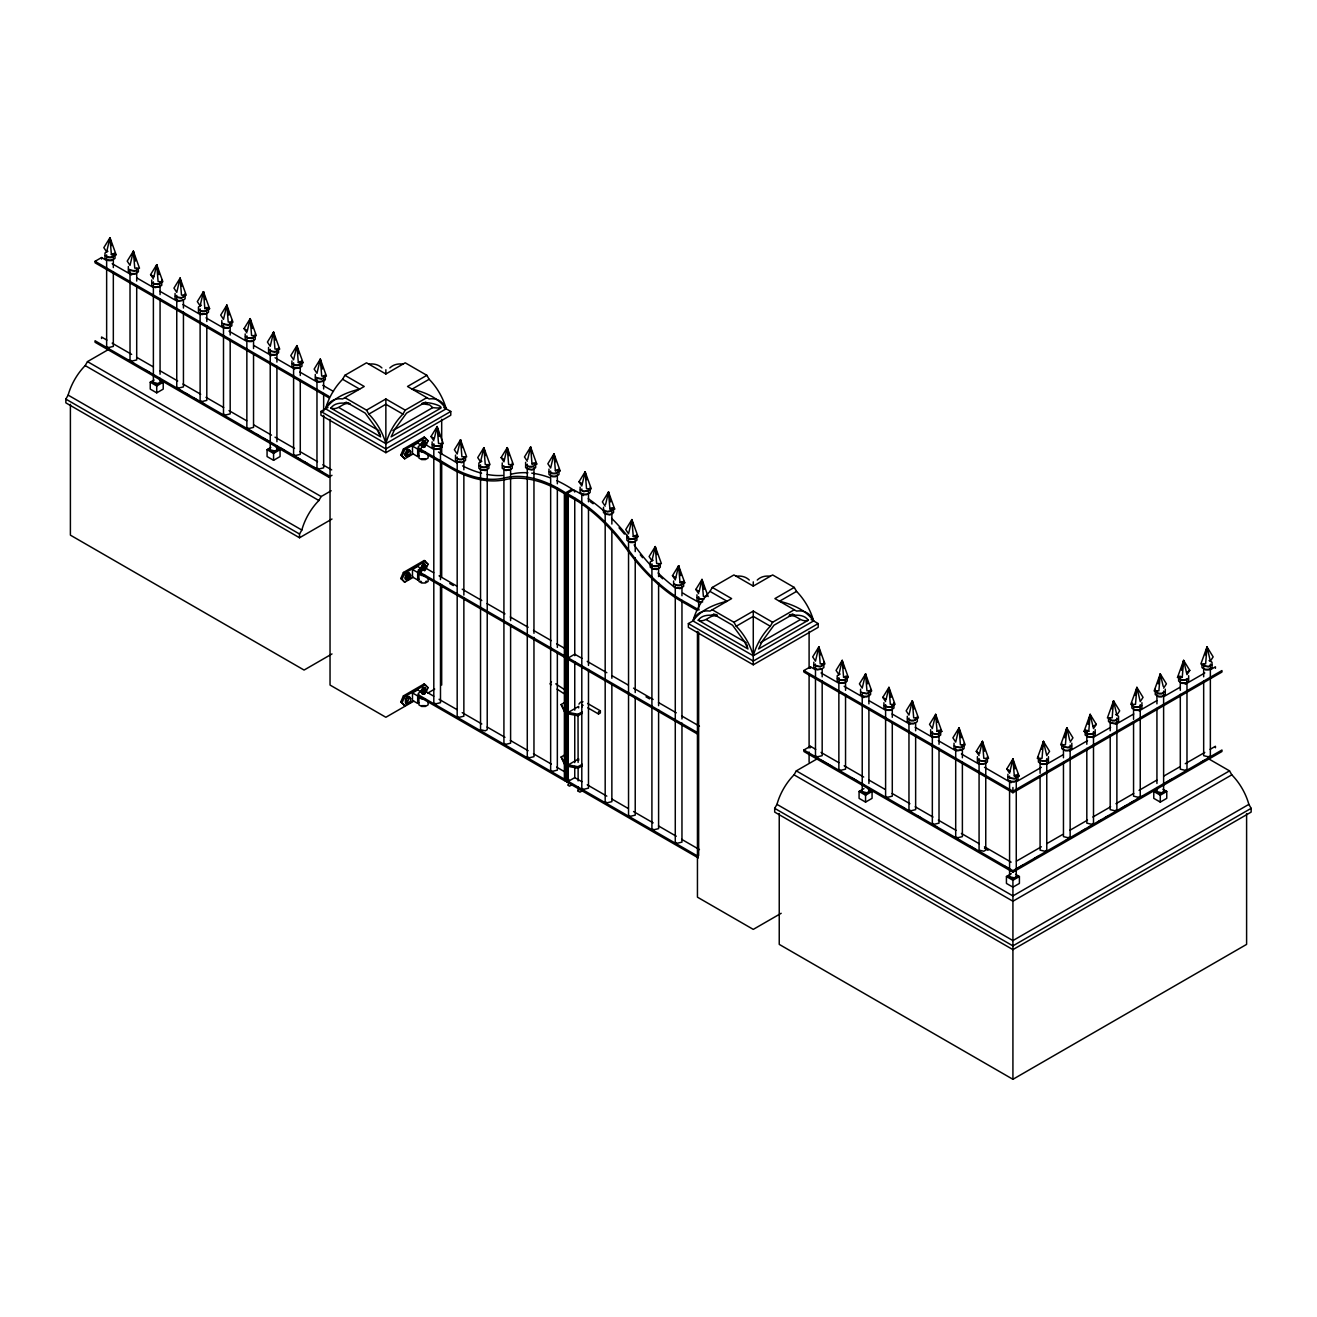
<?xml version="1.0" encoding="UTF-8"?>
<svg xmlns="http://www.w3.org/2000/svg" width="1317" height="1317" viewBox="0 0 1317 1317"><rect width="100%" height="100%" fill="white"/><g stroke="black" fill="none" stroke-linecap="round" stroke-linejoin="round"><path stroke-width="1.5" d="M1069.717 740.302L1066.803 727.889L1065.42 744.813L1060.662 744.928L1066.803 727.889L1072.943 737.833L1070.145 742.08M1088.78 731.33L1090.163 714.407L1096.304 724.35L1093.505 728.597L1090.163 714.407L1084.023 731.445L1088.78 731.33L1086.821 730.194L1084.023 731.445M1163.191 686.338L1160.277 673.925L1158.894 690.849L1154.136 690.964L1160.277 673.925L1166.418 683.869L1163.619 688.116M1182.254 677.35L1183.637 660.426L1189.778 670.386L1186.979 674.633L1183.637 660.426L1177.497 677.465L1182.254 677.35L1180.295 676.23L1177.497 677.465M179.705 281.904L180.1 278.167L186.24 295.206L181.483 295.09L180.1 278.167L173.959 288.11L176.758 292.358L180.1 278.167L181.762 286.069M273.179 335.868L273.574 332.131L279.714 349.17L274.957 349.054L273.574 332.131L267.433 342.074L270.232 346.322L273.574 332.131L275.237 340.033M460.127 443.533L460.522 439.812L466.662 456.851L461.905 456.736L460.522 439.812L454.381 449.755L457.18 454.003L460.522 439.812L462.185 447.698M584.748 475.536L585.143 471.799L591.3 488.837L586.526 488.722L585.143 471.799L579.003 481.742L581.801 485.989L585.143 471.799L586.822 479.701M631.485 523.343L631.88 519.606L638.037 536.645L633.263 536.529L631.88 519.606L625.74 529.549L628.538 533.797L631.88 519.606L633.148 525.532M654.862 550.341L655.257 546.604L661.397 563.643L656.64 563.528L655.257 546.604L649.116 556.548L651.915 560.795L655.257 546.604L656.92 554.506M818.433 650.68L818.828 646.943L824.969 663.982L820.211 663.867L818.828 646.943L812.688 656.887L815.486 661.134L818.828 646.943L820.507 654.845M911.907 704.644L912.302 700.907L918.443 717.946L913.685 717.831L912.302 700.907L906.162 710.851L908.96 715.098L912.302 700.907L913.982 708.809M581.785 707.229L581.949 705.978M1041.763 749.274L1043.426 741.389L1049.567 751.332L1046.768 755.579L1043.426 741.389L1037.286 758.427L1042.043 758.312L1043.426 741.389L1043.821 745.109M1064.712 737.767L1066.803 727.889M1088.072 724.268L1090.163 714.407M1111.861 708.809L1113.54 700.907L1119.68 710.851L1116.882 715.098L1113.54 700.907L1107.399 717.946L1112.157 717.831L1113.54 700.907L1113.935 704.644M1135.238 695.31L1136.9 687.425L1143.041 697.368L1140.242 701.615L1136.9 687.425L1130.76 704.463L1135.517 704.332L1136.9 687.425L1137.295 691.145M1158.186 683.803L1160.277 673.925M1181.547 670.304L1183.637 660.426M1205.335 654.845L1207.014 646.943L1213.155 656.887L1210.356 661.134L1207.014 646.943L1200.874 663.982L1205.631 663.867L1207.014 646.943L1207.409 650.68M109.986 237.702L106.644 251.893L103.845 247.645L109.986 237.702L116.126 254.741L111.369 254.609L109.986 237.702L111.665 245.588M133.363 251.185L130.021 265.375L127.222 261.128L133.363 251.185L139.503 268.224L134.746 268.108L133.363 251.185L135.453 261.062M153.809 277.097L156.723 264.684L162.864 281.723L158.106 281.608L156.723 264.684L150.582 274.627L153.381 278.875M203.46 291.666L200.118 305.857L197.32 301.609L203.46 291.666L209.601 308.705L204.843 308.59L203.46 291.666L205.139 299.552M226.837 305.149L223.495 319.34L220.696 315.092L226.837 305.149L232.977 322.188L228.22 322.072L226.837 305.149L228.928 315.026M247.283 331.061L250.197 318.648L256.338 335.687L251.58 335.572L250.197 318.648L244.057 328.591L246.855 332.839M296.934 345.63L293.592 359.821L290.794 355.574L296.934 345.63L303.075 362.669L298.317 362.554L296.934 345.63L298.613 353.532M320.311 359.113L316.969 373.32L314.17 369.073L320.311 359.113L326.451 376.152L321.694 376.036L320.311 359.113L322.402 368.99M434.215 438.989L437.145 426.576L443.286 443.615L438.528 443.5L437.145 426.576L431.005 436.52L433.803 440.767M483.882 447.665L480.54 461.855L477.742 457.608L483.882 447.665L490.023 464.703L485.265 464.588L483.882 447.665L485.561 455.567M507.259 447.648L503.917 461.839L501.118 457.592L507.259 447.648L513.4 464.687L508.642 464.572L507.259 447.648L508.922 455.55M527.689 459.435L530.619 447.006L536.76 464.045L532.002 463.93L530.619 447.006L524.479 456.966L527.277 461.197M553.996 453.805L550.654 467.996L547.856 463.749L553.996 453.805L560.137 470.844L555.379 470.729L553.996 453.805L555.659 461.707M605.59 504.411L608.52 491.982L614.66 509.02L609.903 508.905L608.52 491.982L602.379 501.925L605.178 506.172M678.617 565.734L675.275 579.924L672.477 575.677L678.617 565.734L684.774 582.773L680 582.657L678.617 565.734L680.708 575.595M699.064 591.909L701.994 579.48L708.134 596.519M842.205 660.426L838.863 674.633L836.065 670.386L842.205 660.426L848.346 677.465L843.588 677.35L842.205 660.426L843.868 668.328M865.565 673.925L862.223 688.116L859.425 683.869L865.565 673.925L871.706 690.964L866.948 690.849L865.565 673.925L867.656 683.803M886.012 699.837L888.942 687.425L895.083 704.463L890.325 704.332L888.942 687.425L882.802 697.368L885.6 701.615M935.679 714.407L932.337 728.597L929.539 724.35L935.679 714.407L941.82 731.445L937.062 731.33L935.679 714.407L937.342 722.292M959.039 727.889L955.698 742.08L952.899 737.833L959.039 727.889L965.18 744.928L960.422 744.813L959.039 727.889L961.13 737.767M979.486 753.801L982.416 741.389L988.557 758.427L983.799 758.312L982.416 741.389L976.276 751.332L979.074 755.579M1012.921 759.004L1009.579 773.194L1006.781 768.947L1012.921 759.004L1019.062 776.042L1014.304 775.927L1012.921 759.004L1015.012 768.865M420.271 445.311L422.872 440.816L424.7 440.635L425.457 442.314M420.666 445.541L423.251 441.047L425.095 440.866L425.852 442.545M420.271 568.746L422.872 564.252L424.7 564.071L425.457 565.75M420.666 568.96L423.251 564.466L425.095 564.285L425.852 565.964M420.271 692.166L422.872 687.672L424.7 687.49L425.457 689.17M420.666 692.396L423.251 687.902L425.095 687.721L425.852 689.4M413.34 453.805L404.698 458.81L400.796 455.056L403.397 449.064L424.173 437.079L428.058 440.816L426.115 445.311M404.698 458.81L402.097 455.814L404.698 449.821L425.457 437.82M413.34 577.241L404.698 582.229L400.796 578.492L403.397 572.483L424.173 560.499L428.058 564.252L426.115 568.746M404.698 582.229L402.097 579.233L404.698 573.241L425.457 561.256M413.34 700.66L404.698 705.665L400.796 701.912L403.397 695.919L424.173 683.918L428.058 687.672L426.115 692.166M404.698 705.665L402.097 702.669L404.698 696.66L425.457 684.675M331.983 519.03L299.535 537.764L65.85 402.854L65.85 399.1L68.138 395.116A41.403 23.904 -60 0 1 85.193 365.599L87.482 361.615L109.13 349.137M342.601 379.28L344.889 375.312L366.521 362.817L385.865 373.979L405.208 362.817L426.856 375.312L429.144 379.28A41.403 23.904 60 0 1 446.183 408.813L385.865 443.648L325.546 408.813A41.403 23.904 -60 0 1 342.601 379.28L359.64 389.124C346.75 392.236 333.53 397.718 325.546 408.813A41.403 23.904 60 0 1 342.601 398.969L364.233 386.474L344.889 375.312M299.535 537.764L299.535 534.011L301.823 530.043A41.403 23.904 -60 0 1 318.879 500.509L321.167 496.542L331.16 490.764M344.889 397.652L366.521 410.13L368.826 414.114A41.403 23.904 60 0 1 385.865 443.648A41.403 23.904 -60 0 1 402.92 414.114L405.208 410.13L426.856 397.652M709.995 591.399L712.299 587.431L733.931 574.936L753.275 586.098L772.618 574.936L794.25 587.431L796.555 591.399A41.403 23.904 60 0 1 813.593 620.933L753.275 655.751L692.956 620.933A41.403 23.904 -60 0 1 709.995 591.399L727.05 601.243C714.16 604.355 700.94 609.837 692.956 620.933A41.403 23.904 60 0 1 709.995 611.088L731.626 598.593L712.299 587.431M712.299 609.771L733.931 622.25L736.219 626.233A41.403 23.904 60 0 1 753.275 655.751A41.403 23.904 -60 0 1 770.313 626.233L772.618 622.25L794.25 609.771M1207.87 758.378L1229.518 770.873L1231.807 774.84A41.403 23.904 60 0 1 1248.862 804.374L1251.15 808.342L1251.15 812.095L1012.921 949.639L774.692 812.095L774.692 808.342L776.981 804.374A41.403 23.904 -60 0 1 794.036 774.84L796.324 770.873L817.972 758.378M330.814 408.105C335.209 401.948 343.408 402.854 350.009 403.66C342.371 401.85 338.732 410.904 330.814 408.105L380.597 436.849L376.876 429.144L365.188 413.11L346.239 402.162L344.527 403.167M698.224 620.225C702.603 614.068 710.818 614.973 717.403 615.78C709.781 613.969 706.142 623.023 698.224 620.225L748.007 648.968L744.27 641.264L732.581 625.229L713.633 614.282L711.921 615.269M698.652 593.671L695.853 589.423L701.994 579.48L704.085 589.357M578.937 704.101L580.55 702.191L583.003 701.747M422.28 445.722L424.765 445.722L421.753 446.447L423.514 447.451L425.276 446.447L424.815 444.191L422.214 444.191L418.329 446.447L418.329 449.443L455.056 470.63A138.581 80.008 60 0 0 505.679 479.536A135.124 78.016 60 0 1 555.066 488.179L564.384 493.529L572.171 489.035L570.87 488.294A134.087 77.423 60 0 0 556.877 480.639M420.765 448.685L421.572 447.566M420.765 572.121L421.572 570.985M564.384 655.685L418.329 571.364L422.214 569.125L424.765 569.142L423.514 568.845L421.753 569.866L424.765 570.59L424.815 567.627L422.214 567.627L418.329 569.866L418.329 572.862L564.384 657.183M425.457 582.229L426.264 581.11M422.28 692.577L421.753 693.285L423.514 694.306L425.276 693.285L422.28 692.577L424.765 692.577M581.785 791.105L579.957 792.175L578.114 791.105L578.657 790.365M410.657 451.682L408.978 451.533L407.282 453.641L407.282 455.88L405.998 455.139L405.998 452.883L407.677 450.793L410.657 451.682L410.657 453.937L408.978 456.044L405.455 455.995L404.698 454.316L407.282 449.821L409.126 449.64L409.883 451.319M426.247 442.693L423.251 441.788L421.572 443.895L422.872 444.636L424.551 442.545L426.247 442.693L426.247 444.948M410.657 575.117L408.978 574.969L407.282 579.315L405.998 578.558L405.998 576.319L407.677 574.212L410.657 575.117L410.657 577.356L408.978 579.464L405.455 579.414L405.455 575.183L407.282 573.241L409.126 573.06L409.883 574.739M426.247 566.112L423.251 565.223L421.572 567.314L422.872 568.071L424.551 565.964L426.247 566.112L426.247 568.368M410.657 698.537L408.978 698.389L407.282 702.735L405.998 701.994L405.998 699.739L407.677 697.648L410.657 698.537L410.657 700.792L408.978 702.883L405.455 702.85L405.455 698.603L407.282 696.66L409.126 696.479L409.883 698.158M426.247 689.548L423.251 688.643L421.572 690.75L422.872 691.491L424.551 689.4L426.247 689.548L426.247 691.787M422.28 447.154L423.514 445.689L424.765 447.154M422.28 570.59L423.514 569.125L424.765 570.59M422.28 694.01L423.514 692.544L424.765 694.01M568.368 784.306L567.742 785.047L569.454 786.167L571.397 785.179L570.952 784.405M409.521 454.102L405.85 456.225L405.076 454.53L407.677 450.035L409.521 449.854L410.278 451.533M409.521 577.521L407.677 579.464L405.85 579.645L405.076 577.965L407.677 573.471L409.521 573.29L410.278 574.969M551.428 681.712L550.045 683.902L551.428 684.708M1093.143 726.424L1096.304 724.35M1186.617 672.46L1189.778 670.386M107.912 251.284L104.981 252.979L104.981 255.383L107.912 257.078L112.06 257.078L115.007 255.383L115.007 252.979M95.054 261.309L328.74 396.219L328.74 397.718L95.054 262.807L95.054 261.309L101.557 257.556L106.858 260.618M111.369 254.609L113.328 253.49L116.126 254.741M138.367 268.882L134.746 271.104L130.021 269.969M160.065 286.464L155.34 287.6L151.718 285.361L151.718 282.974M201.386 305.264L198.455 306.96L198.455 309.347L201.386 311.042L205.534 311.042M204.843 308.59L206.802 307.454L209.601 308.705M206.802 313.446L202.077 314.582L198.455 312.343L198.455 309.956M159.456 380.037L163.226 382.21L163.226 389.108L156.723 392.845L150.237 389.108L150.237 382.21L154.007 380.037M151.274 381.601L156.723 384.762L162.172 381.601M163.226 382.21L156.723 385.963L150.237 382.21M298.317 362.554L300.276 361.418L303.075 362.669M300.276 367.41L295.551 368.546L291.93 366.324L291.93 363.92M323.653 380.909L318.928 382.045L315.29 379.806L315.29 377.403M443.763 407.414L450.776 411.464L450.776 415.217L385.865 452.686L320.953 415.217L320.953 411.464L327.966 407.414M276.29 447.5L280.06 449.673L280.06 456.555L273.574 460.308L267.071 456.555L267.071 449.673L270.841 447.5M268.125 449.064L273.574 452.208L279.023 449.064M280.06 449.673L273.574 453.41L267.071 449.673M366.521 410.13L385.865 398.969L405.208 410.13M426.856 375.312L407.513 386.474L429.144 398.969A41.403 23.904 -60 0 1 446.183 408.813C438.199 397.718 424.979 392.236 412.089 389.124L429.144 379.28M368.826 414.114L385.865 404.27L402.92 414.114M392.878 430.61L432.7 407.628C454.414 409.999 426.593 399.479 421.736 403.66L429.721 404.912L432.7 407.628M440.915 408.105L391.133 436.849L394.87 429.144L406.558 413.11L425.506 402.162L427.218 403.167M328.74 477.182L328.74 475.667L95.054 340.757L95.054 342.255L328.74 477.182L331.983 475.305M450.776 411.464L385.865 448.932L320.953 411.464M418.921 455.83L417.67 456.555L412.484 453.558L412.484 446.068L417.67 443.072L422.872 446.068M412.484 446.068L417.67 449.064L418.921 448.34L418.921 458.036L421.621 459.584L425.424 459.584L428.107 458.036L428.107 455.83M440.487 448.373L435.762 449.492L432.141 447.27L432.141 444.866M465.527 457.493L461.905 459.732L459.139 459.732L455.501 457.493L455.501 455.106M481.808 461.263L478.878 462.958L478.878 465.362L482.499 467.584L485.265 467.584L487.224 466.448L487.224 464.852M488.903 465.362L485.957 467.058L481.808 467.058M510.601 469.445L505.876 470.564L502.238 468.342L502.238 465.938M532.002 463.93L533.961 462.81L536.76 464.045M555.379 470.729L557.338 469.609L560.137 470.844M418.921 579.266L417.67 579.99L412.484 576.994L412.484 569.487L417.67 566.491L422.872 569.487M412.484 569.487L417.67 572.483L418.921 571.776L418.921 581.456L421.621 583.003L425.424 583.003L428.107 581.456L428.107 579.266M583.513 495.587A134.087 77.423 60 0 0 574.755 490.533L573.471 489.792L566.968 493.529L566.968 782.117L698.339 857.96M331.983 653.94L304.079 670.057L70.394 535.146L70.394 404.319M609.903 508.905L611.862 507.769L614.66 509.02M633.263 536.529L635.222 535.393L638.037 536.645M635.222 538.39L630.497 539.526L628.538 538.39L628.538 536.793M418.921 702.685L417.67 703.41L412.484 700.414L412.484 692.923L417.67 689.927L421.144 691.919M433.721 696.183L424.815 691.046L422.214 691.046L418.329 693.285L418.329 696.298L565.668 781.36L568.928 779.483M412.484 692.923L417.67 695.919L418.921 695.195L418.921 704.891L421.621 706.439L425.424 706.439L428.107 704.891L428.107 702.685M653.183 560.202L650.236 561.898L650.236 564.302L653.874 566.524L656.64 566.524L660.278 564.302M413.785 701.171L385.865 717.271L330.04 685.054L330.04 419.3M427.729 693.104L434.709 689.071M658.599 568.384L656.64 569.52L651.915 568.384M680 582.657L681.959 581.521L684.774 582.773M681.959 587.514L680 588.65L675.275 587.514M811.173 619.533L818.186 623.583L818.186 627.336L753.275 664.805L688.363 627.336L688.363 623.583L693.631 620.537M564.384 711.657L561.124 704.529L565.421 702.06M733.931 622.25L753.275 611.088L772.618 622.25M794.25 587.431L774.906 598.593L796.555 611.088A41.403 23.904 -60 0 1 813.593 620.933C805.609 609.837 792.39 604.355 779.499 601.243L796.555 591.399M578.657 707.904L578.657 706.406L568.269 712.398L578.015 714.275L582.295 711.806M582.295 713.304L578.015 715.773L568.269 713.896M736.219 626.233L753.275 616.389L770.313 626.233M794.628 615.269L792.9 614.282L773.952 625.229L762.263 641.264L758.543 648.968L808.325 620.225C803.93 614.068 795.731 614.973 789.13 615.78C796.769 613.969 800.407 623.023 808.325 620.225M564.384 764.123L561.124 756.995L565.421 754.526M760.271 642.729L800.094 619.747M818.186 623.583L753.275 661.052L688.363 623.583M582.295 764.272L578.015 766.741L568.269 764.881L578.657 758.872L578.657 760.37M582.295 765.77L578.015 768.239L568.269 766.379M566.968 782.117L574.755 777.623L581.884 781.722M803.897 670.551L1012.921 791.221L1221.946 670.551L1221.946 672.049L1012.921 792.735L803.897 672.049L803.897 670.551L810.399 666.814L815.717 669.876M840.131 674.024L837.184 675.72L837.184 678.123L840.131 679.819L844.279 679.819M843.588 677.35L845.547 676.23L848.346 677.465M845.547 682.222L840.822 683.358L837.184 681.119L837.184 678.716M803.897 749.999L1012.921 870.685L1221.946 749.999L1221.946 751.497L1012.921 872.183L803.897 751.497L803.897 749.999L810.399 746.262L815.717 749.34M937.062 731.33L939.021 730.194L941.82 731.445M939.021 736.187L934.296 737.322L930.658 735.084L930.658 732.696M868.298 789.278L872.068 791.451L872.068 798.349L865.565 802.102L859.079 798.349L859.079 791.451L863.952 788.636M860.116 790.858L865.565 794.003L871.031 790.858M872.068 791.451L865.565 795.205L859.079 791.451M962.381 749.686L957.657 750.805L954.035 748.583L954.035 746.179M985.758 763.169L981.033 764.304L977.395 762.066L977.395 759.679M1014.304 775.927L1016.263 774.791L1019.062 776.042M781.179 913.29L753.275 929.39L697.45 897.173L697.45 631.419M1186.979 679.226L1182.254 680.346L1180.295 679.226L1180.295 677.629M1016.477 781.689L1041.352 767.317M1046.669 764.239L1062.671 755.02M1069.766 750.904L1087.529 740.648M1092.863 737.586L1110.626 727.313M1115.96 724.251L1133.723 713.995M1139.057 710.917L1156.82 700.66M1163.932 696.545L1179.917 687.326M1185.251 684.247L1204.792 672.954M1210.125 669.876L1215.443 666.814L1215.443 668.312M1016.477 861.137L1041.352 846.782M1046.669 843.703L1062.671 834.468M1069.766 830.368L1087.529 820.112M1092.863 817.034L1110.626 806.778M1115.96 803.699L1133.723 793.443M1139.057 790.365L1156.82 780.108M1163.932 776.009L1179.917 766.774M1185.251 763.695L1204.792 752.419M1210.125 749.34L1215.443 746.262L1215.443 747.76M1018.239 867.854L1023.556 864.792M1034.191 858.651L1039.508 855.589M1066.095 840.23L1069.634 838.188M1082.047 831.027L1085.587 828.986M1089.126 826.928L1092.682 824.886M1097.999 821.808L1101.539 819.767M1105.078 817.725L1108.634 815.684M1121.03 808.506L1126.348 805.444M1129.887 803.403L1133.443 801.345M1136.983 799.304L1142.3 796.242M1165.347 782.94L1172.426 778.841M1184.839 771.68L1188.378 769.638M1200.791 762.461L1204.331 760.419M1015.654 874.356L1019.407 876.529L1019.407 883.427L1012.921 887.164L1006.435 883.427L1006.435 876.529L1011.291 873.714M1162.993 789.278L1166.763 791.451L1166.763 798.349L1160.277 802.102L1153.774 798.349L1153.774 791.451L1157.544 789.278M1007.472 875.92L1012.921 879.081L1018.37 875.92M1154.828 790.858L1160.277 794.003L1165.726 790.858M1019.407 876.529L1012.921 880.283L1006.435 876.529M1166.763 791.451L1160.277 795.205L1153.774 791.451M1229.518 770.873L1012.921 895.922L796.324 770.873M1231.807 774.84L1012.921 901.223L794.036 774.84M1248.862 804.374L1012.921 940.585L776.981 804.374M1251.15 808.342L1012.921 945.886L774.692 808.342M779.236 813.56L779.236 944.388L1012.921 1079.298L1246.606 944.388L1246.606 813.56M425.457 458.81L421.572 458.81M425.457 705.665L421.572 705.665M789.476 614.759L792.9 614.282M407.677 702.883L405.85 703.064L405.85 698.833L409.521 696.709L410.278 698.389M600.354 710.818L598.511 711.871L598.511 713.995L600.354 712.941L600.354 710.818L587.596 703.459M107.912 260.075L112.06 260.075M135.437 270.578L131.288 270.578L128.342 268.882L128.342 266.478M131.288 273.574L135.437 273.574M158.797 284.06L154.649 284.06L151.718 282.365L151.718 279.978M154.649 287.057L158.797 287.057L161.744 285.361L161.744 282.974M182.174 297.56L178.025 297.56L175.079 295.864L175.079 293.461M178.025 300.556L182.174 300.556L185.104 298.86L185.104 296.457M201.386 314.039L205.534 314.039L208.481 312.343L208.481 309.956M224.763 327.538L228.911 327.538M248.123 341.037L252.271 341.037M275.648 351.524L271.5 351.524L268.553 349.828L268.553 347.425M271.5 354.52L275.648 354.52M299.008 365.007L294.86 365.007L291.93 363.311L291.93 360.924M294.86 368.019L299.008 368.019L301.955 366.324L301.955 363.92M322.385 378.506L318.237 378.506L315.29 376.81L315.29 374.407M318.237 381.502L322.385 381.502L325.315 379.806L325.315 377.403M439.22 445.969L435.071 445.969L432.141 444.273L432.141 441.87M435.071 448.965L439.22 448.965L442.166 447.27L442.166 444.866M425.424 452.093L421.621 452.093L418.921 450.546M458.448 459.189L462.596 459.189M462.596 462.185L458.448 462.185L455.501 460.489L455.501 458.102M528.545 466.399L532.694 466.399M509.333 467.041L505.185 467.041L502.238 465.345L502.238 462.942M532.694 469.395L528.545 469.395L525.615 467.7L525.615 465.296M485.957 470.054L481.808 470.054L478.878 468.358L478.878 465.955M505.185 470.037L509.333 470.037L512.264 468.342L512.264 465.938M556.07 473.198L551.905 473.198L548.975 471.502L548.975 469.099M551.905 476.194L556.07 476.194M583.069 494.188L587.234 494.188M606.446 511.375L610.594 511.375L613.541 509.679L613.541 507.275M610.594 514.371L606.446 514.371L603.499 512.675L603.499 510.272M629.806 541.995L633.971 541.995M653.183 565.997L657.331 565.997M425.424 575.513L421.621 575.513L418.921 573.965M676.543 585.11L680.708 585.11M704.068 598.873L699.92 598.873L696.973 597.177L696.973 594.774M703.377 599.4L698.652 598.28L698.652 596.667M699.92 601.869L702.685 601.869M820.919 666.336L816.754 666.336L813.824 664.624L813.824 662.237M816.754 669.332L820.919 669.332L823.849 667.637L823.849 665.233M1204.94 669.332L1209.088 669.332M840.131 682.815L844.279 682.815L847.21 681.119L847.21 678.716M1181.563 682.815L1185.712 682.815M863.491 696.314L867.656 696.314M1158.203 696.314L1162.351 696.314M425.424 698.948L421.621 698.948L418.921 697.384M1134.826 706.801L1138.975 706.801L1141.921 705.105L1141.921 702.702M886.868 709.797L891.016 709.797M1134.826 709.797L1138.975 709.797M1111.466 720.3L1115.614 720.3L1118.545 718.605L1118.545 716.201L1115.614 714.505M910.228 723.296L914.393 723.296M1115.614 723.296L1111.466 723.296L1108.519 721.601L1108.519 719.197M937.753 733.783L933.605 733.783L930.658 732.087L930.658 729.684M1088.089 733.783L1092.237 733.783L1095.184 732.087L1095.184 729.684M933.605 736.779L937.753 736.779L940.684 735.084L940.684 732.696M1092.237 736.779L1088.089 736.779L1085.159 735.084L1085.159 732.696M961.114 747.282L956.965 747.282L954.035 745.587L954.035 743.183M956.965 750.278L961.114 750.278L964.06 748.583L964.06 746.179M1064.729 750.278L1068.877 750.278M984.49 760.765L980.342 760.765L977.395 759.069L977.395 756.682M980.342 763.761L984.49 763.761L987.421 762.066L987.421 759.679M1041.352 763.761L1045.5 763.761M1010.847 781.376L1014.995 781.376M706.554 596.486L703.377 596.403L701.994 579.48M405.998 455.139L408.978 456.044M405.998 578.558L408.978 579.464M405.998 701.994L407.677 702.142M582.098 705.188L583.135 705.286M713.633 614.282L717.057 614.759M1209.088 660.541L1212.019 662.237L1212.019 664.624L1209.088 666.336L1204.94 666.336L1201.993 664.624M1108.519 718.605L1112.157 720.827L1114.923 720.827L1116.882 719.691L1116.882 718.094M1110.198 722.704L1114.923 723.823L1118.545 721.601L1118.545 719.197M1086.821 736.187L1091.546 737.322L1095.184 735.084L1095.184 732.696M1040.084 760.172L1044.809 761.308L1046.768 760.172L1046.768 758.576M527.277 468.803L532.002 469.939L535.64 467.7L535.64 465.296M605.178 513.778L609.903 514.898L613.541 512.675L613.541 510.272M503.917 466.432L508.642 467.568L512.264 465.345L512.264 462.942M480.54 469.445L485.265 470.581L488.903 468.358L488.903 465.955M428.058 440.816L424.173 437.079M223.495 323.949L228.22 325.069L230.179 323.949L230.179 322.336M316.969 377.913L321.694 379.033L325.315 376.81L325.315 374.407M862.223 692.709L866.948 693.845L868.907 692.709L868.907 691.112M955.698 746.673L960.422 747.809L964.06 745.587L964.06 743.183M423.251 441.788L424.551 442.545M457.18 461.592L461.905 462.728L465.527 460.489L465.527 458.102M700.611 602.396L696.973 600.173L696.973 597.77M112.175 263.696L131.651 274.94M136.952 278.002L152.887 287.205M159.966 291.287L177.68 301.511M182.981 304.573L200.694 314.796M205.995 317.858L223.709 328.081M229.01 331.143L246.723 341.366M253.802 345.466L271.5 355.672M275.039 357.73L294.514 368.974M299.832 372.036L317.529 382.259M322.846 385.321L333.464 391.445M424.815 444.191L433.342 449.113M438.446 452.06L452.077 459.929A134.087 77.423 60 0 0 457.328 463.09M698.668 602.297L693.549 599.35A134.087 77.423 60 0 1 683.046 593.177M821.051 672.954L838.814 683.21M844.148 686.289L863.689 697.582M869.022 700.66L885.008 709.879M892.119 713.995L909.882 724.251M915.216 727.313L932.979 737.586M938.313 740.648L956.076 750.904M961.394 753.982L979.173 764.239M984.49 767.317L1011.143 782.71M418.329 447.945L445.59 463.683A134.087 77.423 60 0 0 504.987 477.857A134.087 77.423 60 0 1 564.384 492.031L565.668 492.788L565.668 781.36L564.384 779.121L564.384 493.529M698.981 609.985L687.062 603.087A134.087 77.423 60 0 1 627.666 548.695A134.087 77.423 60 0 0 568.269 494.287L566.968 493.529L568.269 495.785L577.587 501.184M697.286 610.495L677.58 599.103A138.581 80.008 60 0 1 626.974 549.568A135.124 78.016 60 0 0 577.587 501.184M339.045 407.628L378.868 430.61M706.439 619.747L746.262 642.729M407.677 450.793L408.978 451.533M403.397 449.064L404.698 449.821M405.998 452.883L407.282 453.641M400.796 455.056L402.097 455.814M106.858 340.082L101.557 337.004L101.557 338.502M112.175 343.144L131.651 354.388M136.952 357.45L152.887 366.653M159.966 370.736L177.68 380.959M182.981 384.021L200.694 394.244M205.995 397.322L223.709 407.529M229.01 410.608L246.723 420.814M253.802 424.914L271.5 435.137M275.039 437.178L294.514 448.422M299.832 451.484L317.529 461.707M322.846 464.769L331.703 469.889M821.051 752.419L838.814 762.675M844.148 765.753L863.689 777.03M869.022 780.108L885.008 789.344M892.119 793.443L909.882 803.699M915.216 806.778L932.979 817.034M938.313 820.112L956.076 830.368M961.394 833.447L979.173 843.703M984.49 846.782L1011.143 862.158M984.49 848.28L988.046 850.321M128.605 360.364L133.906 363.443M144.524 369.567L149.842 372.629M178.174 388.992L181.713 391.034M185.253 393.075L188.792 395.116M194.109 398.195L197.649 400.236M201.188 402.278L204.728 404.319M247.217 428.848L252.518 431.91M256.058 433.968L259.597 436.009M263.137 438.051L268.454 441.113M280.85 448.274L284.39 450.315M296.786 457.476L300.325 459.518M303.865 461.559L307.404 463.6M312.722 466.662L316.261 468.72M319.801 470.762L323.34 472.803M821.512 760.419L832.146 766.56M851.638 777.82L856.955 780.882M860.511 782.94L864.051 784.981M885.32 797.262L888.86 799.304M901.272 806.465L904.812 808.506M908.351 810.564L911.907 812.605M917.225 815.684L920.764 817.725M933.16 824.886L936.716 826.928M954.43 837.168L959.747 840.23M970.382 846.37L975.699 849.449M1004.064 865.812L1007.604 867.854M87.482 361.615L321.167 496.542M85.193 365.599L318.879 500.509M428.058 564.252L424.173 560.499M423.251 565.223L424.551 565.964M424.815 567.627L433.721 572.763M439.071 575.842L456.884 586.131M462.218 589.209L481.808 600.519M487.158 603.614L504.971 613.887M510.305 616.982L528.117 627.254M533.467 630.349L551.28 640.638M556.614 643.717L565.52 648.853M581.884 658.302L574.755 654.187L568.269 657.94L698.29 733.009M587.234 661.381L606.824 672.707M612.175 675.786L628.193 685.038M633.543 688.133L653.133 699.442M658.484 702.521L676.279 712.81M681.63 715.888L699.442 726.177M449.755 583.513L453.311 585.571M646.005 696.825L649.577 698.883M568.269 659.438L698.29 734.507M407.677 574.212L408.978 574.969M403.397 572.483L404.698 573.241M405.998 576.319L407.282 577.06M400.796 578.492L402.097 579.233M68.138 395.116L301.823 530.043M65.85 399.1L299.535 534.011M587.843 707.838L598.511 713.995M428.058 687.672L424.173 683.918M423.251 688.643L424.551 689.4M439.071 699.278L456.884 709.55M462.218 712.645L481.808 723.955M487.158 727.033L504.971 737.322M510.305 740.401L528.117 750.69M533.467 753.768L551.28 764.058M556.614 767.136L565.52 772.289M587.234 784.817L606.824 796.127M612.175 799.205L628.193 808.473M633.543 811.552L653.133 822.862M658.484 825.94L676.279 836.229M681.63 839.308L699.442 849.597M418.329 694.8L564.384 779.121M698.29 856.429L568.269 781.36L568.269 495.785M407.677 697.648L408.978 698.389M403.397 695.919L404.698 696.66M405.998 699.739L407.282 700.496M400.796 701.912L402.097 702.669M579.003 481.742L582.18 483.816M1006.781 768.947L1009.958 771.021M976.276 751.332L979.436 753.406M882.802 697.368L885.962 699.442M501.118 457.592L504.279 459.666M695.853 589.423L699.014 591.514M672.477 575.677L675.654 577.751M431.005 436.52L434.182 438.594M244.057 328.591L247.234 330.666M150.582 274.627L153.76 276.702M555.741 683.852L565.767 690.454M557.075 689.12L563.692 693.499M420.765 581.11L421.572 582.229M573.471 489.792L574.755 492.031M561.124 704.529L564.384 710.159M561.124 756.995L564.384 762.625M746.706 644.293L747.562 647.404M379.296 432.174L380.169 435.285M982.416 741.389L984.507 751.25M888.942 687.425L891.033 697.286M608.52 491.982L610.611 501.859M530.619 447.006L531.87 452.933M437.145 426.576L439.236 436.454M250.197 318.648L252.288 328.509M156.723 264.684L158.814 274.545M1212.019 665.233L1212.019 667.637L1208.397 669.859L1205.631 669.859L1201.993 667.637L1201.993 665.233M1210.356 664.13L1210.356 665.727L1208.397 666.863L1203.672 665.727L1203.672 664.13M1210.356 667.126L1210.356 755.678L1208.397 756.814L1203.672 755.678L1203.672 680.856M1203.672 667.126L1203.672 676.823M1188.658 675.72L1188.658 678.123L1185.712 679.819L1181.563 679.819L1178.633 678.123L1178.633 675.72M1188.658 678.716L1188.658 681.119L1185.02 683.358L1182.254 683.358L1178.633 681.119L1178.633 678.716M1186.979 680.626L1186.979 769.161L1185.02 770.297L1180.295 769.161L1180.295 694.355M1180.295 680.626L1180.295 690.306M1165.282 689.219L1165.282 691.623L1162.351 693.318L1158.203 693.318L1155.256 691.623L1155.256 689.219M1165.282 692.215L1165.282 694.619L1161.66 696.841L1158.894 696.841L1155.256 694.619L1155.256 692.215M1163.619 691.112L1163.619 692.709L1161.66 693.845L1158.894 693.845L1156.935 692.709L1156.935 691.112M1163.619 694.108L1163.619 791.649L1161.66 792.785L1156.935 791.649L1156.935 787.566M1160.277 794.003L1160.277 802.102M1156.935 694.108L1156.935 703.871M1156.935 708.398L1156.935 783.483M1141.921 705.714L1141.921 708.102L1138.283 710.34L1135.517 710.34L1131.896 708.102L1131.896 705.714M1140.242 704.611L1140.242 706.208L1138.283 707.344L1135.517 707.344L1131.896 705.105L1131.896 702.702M1140.242 707.608L1140.242 796.159L1138.283 797.279L1133.558 796.159L1133.558 721.765M1133.558 707.608L1133.558 719.312M1116.882 721.09L1116.882 809.642L1114.923 810.778L1110.198 809.642L1110.198 734.82M1110.198 718.094L1110.198 719.691M1110.198 721.09L1110.198 730.787M1093.505 731.593L1093.505 733.19L1091.546 734.326L1088.78 734.326L1085.159 732.087L1085.159 729.684M1093.505 734.59L1093.505 823.141L1091.546 824.261L1086.821 823.141L1086.821 748.319M1086.821 731.593L1086.821 733.19M1086.821 734.59L1086.821 744.27M1071.808 743.183L1071.808 745.587L1068.877 747.282L1064.729 747.282L1061.782 745.587L1061.782 743.183M1071.808 746.179L1071.808 748.583L1068.186 750.805L1065.42 750.805L1061.782 748.583L1061.782 746.179M1070.145 745.076L1070.145 746.673L1068.186 747.809L1063.461 746.673L1063.461 745.076M1070.145 748.072L1070.145 836.624L1068.186 837.76L1063.461 836.624L1063.461 762.23M1063.461 748.072L1063.461 757.769M1048.447 756.682L1048.447 759.069L1045.5 760.765L1041.352 760.765L1038.422 759.069L1038.422 756.682M1048.447 759.679L1048.447 762.066L1044.809 764.304L1042.043 764.304L1038.422 762.066L1038.422 759.679M1046.768 761.572L1046.768 850.123L1044.809 851.243L1040.084 850.123L1040.084 775.729M1040.084 761.572L1040.084 773.277M1017.942 774.281L1017.942 776.684L1014.995 778.38L1010.847 778.38L1007.9 776.684L1007.9 774.281M1017.942 777.293L1017.942 779.68L1014.304 781.919L1011.538 781.919L1007.9 779.68L1007.9 777.293M1016.263 776.19L1016.263 777.787L1014.304 778.923L1009.579 777.787L1009.579 776.19M1016.263 779.187L1016.263 876.727L1014.304 877.863L1009.579 876.727L1009.579 780.783M1012.921 787.484L1012.921 792.735M1012.921 870.685L1012.921 872.183M1012.921 879.081L1012.921 1079.298M987.421 756.682L987.421 759.069L983.799 761.308L979.074 760.172L979.074 758.576M985.758 761.572L985.758 850.123L983.799 851.243L979.074 850.123L979.074 761.572M962.381 745.076L962.381 746.673M962.381 748.072L962.381 757.769M962.381 762.23L962.381 836.624L957.657 837.76L955.698 836.624L955.698 748.072M940.684 729.684L940.684 732.087L937.062 734.326L932.337 733.19L932.337 731.593M939.021 731.593L939.021 733.19M939.021 734.59L939.021 744.27M939.021 748.319L939.021 823.141L934.296 824.261L932.337 823.141L932.337 734.59M917.323 716.201L917.323 718.605L914.393 720.3L910.228 720.3L907.298 718.605L907.298 716.201M917.323 719.197L917.323 721.601L913.685 723.823L910.92 723.823L907.298 721.601L907.298 719.197M915.644 718.094L915.644 719.691L913.685 720.827L910.92 720.827L908.96 719.691L908.96 718.094M915.644 722.704L915.644 730.787M915.644 734.82L915.644 809.642L910.92 810.778L908.96 809.642L908.96 721.09M893.947 702.702L893.947 705.105L891.016 706.801L886.868 706.801L883.921 705.105L883.921 702.702M893.947 705.714L893.947 708.102L890.325 710.34L887.559 710.34L883.921 708.102L883.921 705.714M892.284 704.611L892.284 706.208L890.325 707.344L885.6 706.208L885.6 704.611M892.284 707.608L892.284 717.288M892.284 723.362L892.284 796.159L887.559 797.279L885.6 796.159L885.6 707.608M870.586 689.219L870.586 691.623L867.656 693.318L863.491 693.318L860.561 691.623L860.561 689.219M870.586 692.215L870.586 694.619L866.948 696.841L864.182 696.841L860.561 694.619L860.561 692.215M868.907 694.108L868.907 703.871M868.907 708.398L868.907 783.483M868.907 787.566L868.907 791.649L866.948 792.785L862.223 791.649L862.223 694.108M865.565 794.003L865.565 802.102M847.21 675.72L847.21 678.123L843.588 680.346L840.822 680.346L838.863 679.226L838.863 677.629M845.547 677.629L845.547 679.226M845.547 680.626L845.547 690.306M845.547 694.355L845.547 769.161L840.822 770.297L838.863 769.161L838.863 680.626M823.849 662.237L823.849 664.624L820.211 666.863L815.486 665.727L815.486 664.13M822.17 664.13L822.17 665.727M822.17 676.823L822.17 668.723L817.445 669.859L813.824 667.637L813.824 665.233M822.17 680.856L822.17 755.678L817.445 756.814L815.486 755.678L815.486 667.126M810.399 666.814L810.399 668.312M810.399 746.262L810.399 747.76M809.099 631.419L809.099 668.213M809.099 674.353L809.099 747.941M809.099 752.023L809.099 762.247M753.275 581.867L753.275 586.098M753.275 611.088L753.275 664.805M698.652 599.679L698.652 609.475M698.652 632.045L698.652 855.622M683.638 581.027L683.638 583.415L680 585.653L677.234 585.653L673.613 583.415L673.613 581.027M683.638 584.024L683.638 586.411L680.708 588.106L676.543 588.106L673.613 586.411L673.613 584.024M681.959 582.921L681.959 584.518M681.959 585.917L681.959 595.728M681.959 600.289L681.959 718.934M681.959 723.033L681.959 842.123L677.234 843.259L675.275 842.123L675.275 585.917M660.278 564.894L660.278 567.298L657.331 568.993L653.183 568.993L650.236 567.298L650.236 564.894M658.599 563.791L658.599 565.388M658.599 566.787L658.599 576.583M658.599 582.74L658.599 705.682M658.599 709.781L658.599 828.64L653.874 829.759L651.915 828.64L651.915 566.787M651.915 563.791L651.915 565.388M636.901 534.9L636.901 537.287L633.971 538.999L629.806 538.999L626.876 537.287L626.876 534.9M636.901 537.896L636.901 540.299L633.263 542.522L630.497 542.522L626.876 540.299L626.876 537.896M635.222 539.789L635.222 551.609M635.222 557.733L635.222 692.561M635.222 696.66L635.222 815.141L630.497 816.277L628.538 815.141L628.538 539.789M611.862 509.169L611.862 510.782L607.137 511.901L603.499 509.679L603.499 507.275M611.862 512.181L611.862 524.051M611.862 530.224L611.862 678.271M611.862 684.445L611.862 801.658L607.137 802.777L605.178 801.658L605.178 512.181M590.164 487.092L590.164 489.496L587.234 491.192L583.069 491.192L580.138 489.496L580.138 487.092M590.164 490.089L590.164 492.492L586.526 494.715L583.76 494.715L580.138 492.492L580.138 490.089M588.485 488.986L588.485 490.582L583.76 491.718L581.801 490.582L581.801 488.986M588.485 491.982L588.485 501.777M588.485 507.901L588.485 665.414M588.485 669.513L588.485 788.159L583.76 789.295L581.801 788.159L581.801 493.595M578.015 714.275L578.114 762.411M578.114 766.51L578.114 780.866M578.114 787.006L578.114 791.105M574.755 498.188L574.755 655.685M574.755 661.809L574.755 710.159M574.755 714.242L574.755 762.625M574.755 766.379L574.755 777.623M559.001 469.099L559.001 471.502L555.379 473.725L552.613 473.725L550.654 472.605L550.654 471.009M559.001 472.095L559.001 474.499L555.379 476.721L552.613 476.721L548.975 474.499L548.975 472.095M557.338 474.005L557.338 483.783M557.338 487.866L557.338 647.437M557.338 651.964L557.338 770.165L552.613 771.301L550.654 770.165L550.654 474.005M535.64 462.3L535.64 464.703L532.002 466.926L529.236 466.926L525.615 464.703L525.615 462.3M533.961 467.206L533.961 633.296M533.961 637.412L533.961 756.682L529.236 757.802L527.277 756.682L527.277 467.206M527.277 464.21L527.277 465.806M510.601 464.835L510.601 466.432M510.601 467.831L510.601 620.62M510.601 624.702L510.601 743.183L505.876 744.319L503.917 743.183L503.917 467.831M487.224 467.848L487.224 729.7L485.265 730.82L480.54 729.7L480.54 467.848M480.54 464.852L480.54 466.448M463.864 456.999L463.864 458.596M463.864 459.995L463.864 469.807M463.864 473.922L463.864 595.054M463.864 597.572L463.864 716.201L459.139 717.337L457.18 716.201L457.18 459.995M457.18 456.999L457.18 458.596M442.166 441.87L442.166 444.273L438.528 446.496L433.803 445.36L433.803 443.763M441.689 419.3L441.689 439.746M441.689 443.829L441.689 454.052M441.689 462.234L441.689 576.698M441.689 584.88L441.689 685.054M440.487 446.759L440.487 579.645M440.487 583.744L440.487 702.718L435.762 703.838L433.803 702.718L433.803 446.759M424.815 691.046L424.815 692.544M422.214 691.046L422.214 692.544M417.67 449.064L417.67 456.555M417.67 572.483L417.67 579.99M417.67 695.919L417.67 703.41M409.373 574.36L409.373 576.616M385.865 369.748L385.865 373.979M385.865 398.969L385.865 452.686M323.653 376.316L323.653 377.913M323.653 379.312L323.653 388.992M323.653 393.47L323.653 411.233M323.653 415.283L323.653 467.848L318.928 468.984L316.969 467.848L316.969 379.312M301.955 360.924L301.955 363.311L298.317 365.55L295.551 365.55L293.592 364.414L293.592 362.817M300.276 362.817L300.276 364.414M300.276 365.813L300.276 375.51M300.276 379.543L300.276 454.365L295.551 455.501L293.592 454.365L293.592 365.813M278.578 347.425L278.578 349.828L274.957 352.051L270.232 350.931L270.232 349.334M278.578 350.421L278.578 352.824L274.957 355.063L272.191 355.063L268.553 352.824L268.553 350.421M276.916 349.334L276.916 350.931M276.916 352.33L276.916 362.093M276.916 366.175L276.916 441.705M276.916 445.788L276.916 449.871L274.957 450.99L270.232 449.871L270.232 352.33M273.574 452.208L273.574 460.308M255.218 333.942L255.218 336.329L252.271 338.025L248.123 338.025L245.192 336.329L245.192 333.942M255.218 336.938L255.218 339.342L251.58 341.564L248.814 341.564L245.192 339.342L245.192 336.938M253.539 335.835L253.539 337.432L251.58 338.568L246.855 337.432L246.855 335.835M253.539 338.831L253.539 348.528M253.539 354.586L253.539 427.383L248.814 428.519L246.855 427.383L246.855 338.831M231.841 320.443L231.841 322.846L228.911 324.542L224.763 324.542L221.816 322.846L221.816 320.443M231.841 323.439L231.841 325.842L228.22 328.065L225.454 328.065L221.816 325.842L221.816 323.439M230.179 325.348L230.179 335.028M230.179 339.49L230.179 413.884L225.454 415.02L223.495 413.884L223.495 325.348M208.481 306.96L208.481 309.347L204.843 311.586L202.077 311.586L200.118 310.45L200.118 308.853M206.802 308.853L206.802 310.45M206.802 311.849L206.802 321.546M206.802 325.579L206.802 400.401L202.077 401.52L200.118 400.401L200.118 311.849M185.104 293.461L185.104 295.864L181.483 298.086L176.758 296.967L176.758 295.354M183.442 295.354L183.442 296.967M183.442 308.046L183.442 299.963L178.717 301.083L175.079 298.86L175.079 296.457M183.442 312.096L183.442 386.902L178.717 388.038L176.758 386.902L176.758 298.366M161.744 279.978L161.744 282.365L158.106 284.604L153.381 283.468L153.381 281.871M160.065 281.871L160.065 283.468M160.065 284.867L160.065 294.629M160.065 298.712L160.065 374.242M160.065 378.325L160.065 382.407L158.106 383.543L153.381 382.407L153.381 284.867M156.723 384.762L156.723 392.845M138.367 269.475L138.367 271.878L134.746 274.101L131.98 274.101L128.342 271.878L128.342 269.475M136.705 268.372L136.705 269.969M136.705 271.368L136.705 281.064M136.705 285.526L136.705 359.92L131.98 361.056L130.021 359.92L130.021 271.368M115.007 255.992L115.007 258.379L111.369 260.618L108.603 260.618L104.981 258.379L104.981 255.992M113.328 254.889L113.328 256.486L111.369 257.622L108.603 257.622L106.644 256.486L106.644 254.889M113.328 257.885L113.328 267.565M113.328 271.615L113.328 346.437L108.603 347.556L106.644 346.437L106.644 257.885M101.557 257.556L101.557 259.054M389.848 367.937A41.403 23.904 60 0 1 402.92 364.15M368.826 364.15A41.403 23.904 -60 0 1 381.897 367.937M511.473 474.12A134.087 77.423 60 0 1 527.887 472.787M531.755 473.149A134.087 77.423 60 0 1 549.93 477.742M502.584 475.453A134.087 77.423 60 0 1 487.241 474.466M481.561 473.198A134.087 77.423 60 0 1 462.58 465.905M757.242 580.056A41.403 23.904 60 0 1 770.313 576.27M736.219 576.27A41.403 23.904 -60 0 1 749.291 580.056M588.255 498.699A134.087 77.423 60 0 1 604.487 511.523M611.631 518.289A134.087 77.423 60 0 1 627.55 536.167M675.588 587.975A134.087 77.423 60 0 1 658.105 572.994M651.108 565.816A134.087 77.423 60 0 1 634.152 544.942M662.698 578.789A138.581 80.008 60 0 1 659.718 576.039M642.63 557.684A138.581 80.008 60 0 1 640.276 554.803M590.098 501.53A135.124 78.016 60 0 1 593.094 503.736M619.039 527.821A135.124 78.016 60 0 1 624.423 534.093"/></g></svg>
